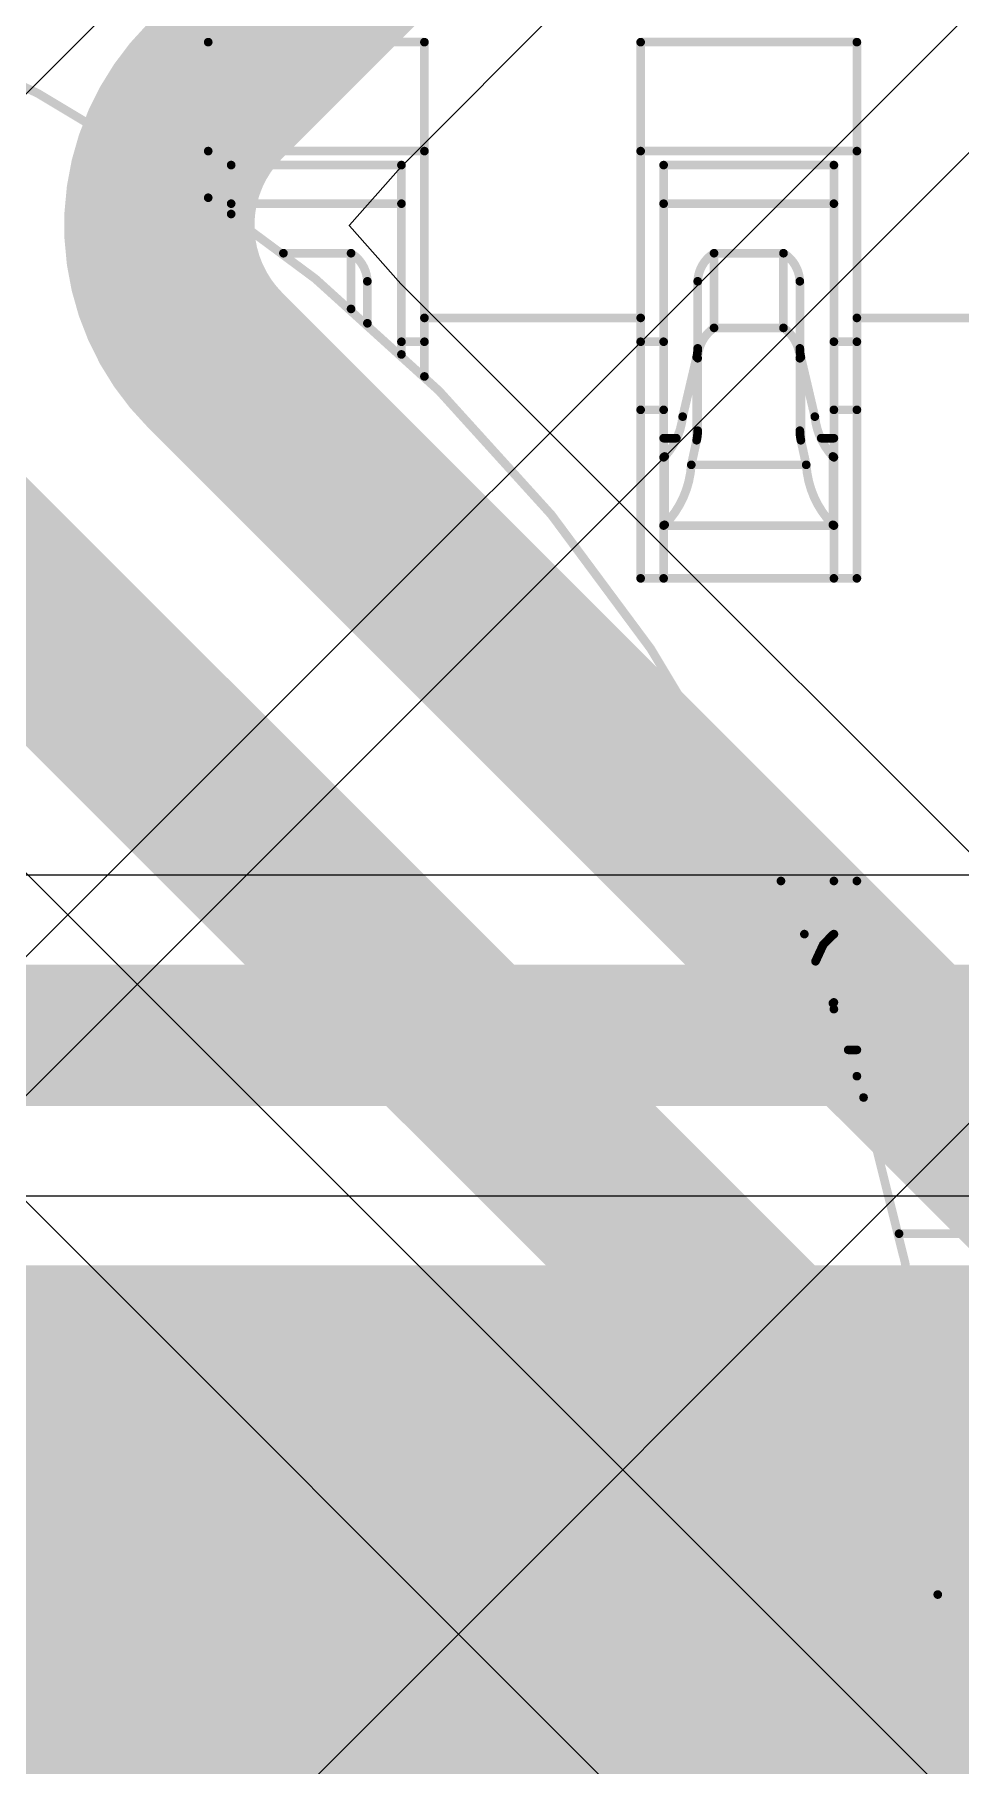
# Model space of a CAD drawing. Header units: inches. Extents: x -11 to 5433, y -4 to 5447.
# Drawn here: x 16.421 to 17.781, y 28.544 to 31.086 of the extents above; entities that cross this region are included whole.
import ezdxf

# ---------------------------------------------------------------- set-up
doc = ezdxf.new("R2010")
doc.units = ezdxf.units.IN
for name, color, linetype in [('Bottom Layer', 5, 'Continuous'), ('Bottom Solder', 6, 'Continuous'), ('Ground', 16, 'Continuous'), ('Mechanical 4', 56, 'Continuous'), ('Top Layer', 1, 'Continuous'), ('Top Paste', 8, 'Continuous'), ('Top Solder', 216, 'Continuous')]:
    doc.layers.add(name, color=color, linetype=linetype)

# ---------------------------------------------------------------- blocks, each defined once
blk = doc.blocks.new('WQFN_30_EP_2_5_4_5__B_27')
at = {"layer": 'Bottom Solder'}
for p in [(1.03073454, -1.94628008), (-0.9382505999999999, -2.488311), (0.68403724, -2.49749564)]:
    blk.add_line(p, (-5421.1859699, -5425.6862022), dxfattribs=at)
blk = doc.blocks.new('TL3340AF160QG_48')
at = {"layer": 'Top Solder'}
blk.add_line((-1.70997118, 0.37511736), (-5443.02270804, 5441.637178679999), dxfattribs=at)
blk = doc.blocks.new('QTH_030_01_L_D_A_K_TR_157')
at = {"layer": 'Top Layer'}
blk.add_hatch(color=1, dxfattribs=at).paths.add_polyline_path([(-5.52500038, 0.32000063), (-0.8249996199999998, 0.32000063), (-0.8249996199999998, -0.32000063), (-5.52500038, -0.32000063)])
at = {"layer": 'Top Paste'}
blk.add_hatch(color=8, dxfattribs=at).paths.add_polyline_path([(-5.52500038, 0.32000063), (-0.8249996199999998, 0.32000063), (-0.8249996199999998, -0.32000063), (-5.52500038, -0.32000063)])
at = {"layer": 'Top Solder'}
blk.add_hatch(color=216, dxfattribs=at).paths.add_polyline_path([(-5.62660038, 0.42160063), (-0.7233996199999999, 0.42160063), (-0.7233996199999999, -0.42160063), (-5.62660038, -0.42160063)])

msp = doc.modelspace()

# ---------------------------------------------------------------- linework, layer by layer
at = {"layer": 'Bottom Layer'}
for p, q in [((18.23921422, 27.5416264), (13.33575438, 32.44508623999999)), ((14.90153484, 31.36167718), (18.15554662, 28.1076654)), ((16.95882562, 30.89137078), (17.20190616, 31.13445132)), ((16.88342826, 30.80604964), (16.95882562, 30.89137078)), ((16.88375084, 30.80572706), (16.88342826, 30.80604964)), ((16.88342826, 30.80540448), (16.88375084, 30.80572706)), ((16.95882562, 30.72008334), (16.88342826, 30.80540448)), ((17.2556297, 30.42327672), (16.95882562, 30.72008334)), ((17.25564494, 30.42326655999999), (17.2556297, 30.42327672)), ((18.23921422, 29.43969728), (17.25564494, 30.42326655999999))]:
    msp.add_line(p, q, dxfattribs=at)
for points in [[(13.17094394, 32.2802758, 0.2032, 0.2032, 0), (18.6244738, 26.82674594, 0.2032, 0.2032, 0)], [(15.09381538, 31.55395772, 0.2794, 0.2794, 0), (18.34782716, 28.29994594, 0.2794, 0.2794, 0)], [(16.6861871, 31.00329334, 0.2794, 0.2794, 0), (17.00962562, 31.32673186, 0.2794, 0.2794, 0)], [(16.6861871, 30.60816078, 0.2794, 0.2794, -0.4142173279436481), (16.6861871, 31.00329334, 0.2794, 0.2794, 0)], [(16.68618456, 30.60815824, 0.2794, 0.2794, 0), (16.6861871, 30.60816078, 0.2794, 0.2794, 0)], [(16.6861871, 30.60816078, 0.2794, 0.2794, 0), (17.0633644, 30.23098348, 0.2794, 0.2794, 0)], [(14.47733452, 30.2128428, 0.2794, 0.2794, 0), (25.90823368, 18.78194364, 0.2794, 0.2794, 0)], [(17.0633644, 30.23098602, 0.2794, 0.2794, 0), (17.16214754, 30.13220287999999, 0.2794, 0.2794, 0)], [(17.16214754, 30.13220287999999, 0.2794, 0.2794, 0), (18.53720448, 28.75714594, 0.2794, 0.2794, 0)]]:
    msp.add_lwpolyline(points, format="xyseb", dxfattribs=at)
for points in [[(16.6163371, 31.00329334, 0.1397, 0.1397, 1), (16.7560371, 31.00329334, 0.1397, 0.1397, 1)], [(16.6163371, 31.00329334, 0.1397, 0.1397, 1), (16.7560371, 31.00329334, 0.1397, 0.1397, 1)], [(16.61633456, 30.60815824, 0.1397, 0.1397, 1), (16.75603456, 30.60815824, 0.1397, 0.1397, 1)], [(16.6163371, 30.60816078, 0.1397, 0.1397, 1), (16.7560371, 30.60816078, 0.1397, 0.1397, 1)], [(16.6163371, 30.60816078, 0.1397, 0.1397, 1), (16.7560371, 30.60816078, 0.1397, 0.1397, 1)], [(16.6163371, 30.60816078, 0.1397, 0.1397, 1), (16.7560371, 30.60816078, 0.1397, 0.1397, 1)], [(16.9935144, 30.23098602, 0.1397, 0.1397, 1), (17.1332144, 30.23098602, 0.1397, 0.1397, 1)], [(16.9935144, 30.23098348, 0.1397, 0.1397, 1), (17.1332144, 30.23098348, 0.1397, 0.1397, 1)], [(17.09229754, 30.13220287999999, 0.1397, 0.1397, 1), (17.23199754, 30.13220287999999, 0.1397, 0.1397, 1)], [(17.09229754, 30.13220287999999, 0.1397, 0.1397, 1), (17.23199754, 30.13220287999999, 0.1397, 0.1397, 1)]]:
    msp.add_lwpolyline(points, format="xyseb", close=True, dxfattribs=at)
at = {"layer": 'Ground'}
for p, q in [((21.26014544, 29.85137794), (8.86425456, 29.85137794)), ((8.9617296, 29.38073118), (21.16267294, 29.38073118))]:
    msp.add_line(p, q, dxfattribs=at)
msp.add_lwpolyline([(8.86425456, 29.61605456, 0.2076069, 0.2076069, 0), (21.26014544, 29.61605456, 0.2076069, 0.2076069, 0)], format="xyseb", dxfattribs=at)
at = {"layer": 'Mechanical 4'}
for points in [[(17.74740418, 28.79494622, 0.0127, 0.0127, 1), (12.74740402, 28.79494622, 0.0127, 0.0127, 1)], [(16.6729791, 31.07494674, 0.00635, 0.00635, 1), (16.6793291, 31.07494674, 0.00635, 0.00635, 1)], [(16.6729791, 31.07494674, 0.00635, 0.00635, 1), (16.6793291, 31.07494674, 0.00635, 0.00635, 1)], [(16.9904791, 31.07494674, 0.00635, 0.00635, 1), (16.9968291, 31.07494674, 0.00635, 0.00635, 1)], [(16.9904791, 31.07494674, 0.00635, 0.00635, 1), (16.9968291, 31.07494674, 0.00635, 0.00635, 1)], [(17.3079791, 31.07494674, 0.00635, 0.00635, 1), (17.3143291, 31.07494674, 0.00635, 0.00635, 1)], [(17.3079791, 31.07494674, 0.00635, 0.00635, 1), (17.3143291, 31.07494674, 0.00635, 0.00635, 1)], [(17.6254791, 31.07494674, 0.00635, 0.00635, 1), (17.6318291, 31.07494674, 0.00635, 0.00635, 1)], [(17.6254791, 31.07494674, 0.00635, 0.00635, 1), (17.6318291, 31.07494674, 0.00635, 0.00635, 1)], [(16.6729791, 30.91494452, 0.00635, 0.00635, 1), (16.6793291, 30.91494452, 0.00635, 0.00635, 1)], [(16.9904791, 30.91494452, 0.00635, 0.00635, 1), (16.9968291, 30.91494452, 0.00635, 0.00635, 1)], [(17.3079791, 30.91494452, 0.00635, 0.00635, 1), (17.3143291, 30.91494452, 0.00635, 0.00635, 1)], [(17.6254791, 30.91494452, 0.00635, 0.00635, 1), (17.6318291, 30.91494452, 0.00635, 0.00635, 1)], [(16.70673062, 30.89440862, 0.00635, 0.00635, 1), (16.71308062, 30.89440862, 0.00635, 0.00635, 1)], [(16.70673062, 30.89440862, 0.00635, 0.00635, 1), (16.71308062, 30.89440862, 0.00635, 0.00635, 1)], [(16.95673012, 30.89440862, 0.00635, 0.00635, 1), (16.96308012, 30.89440862, 0.00635, 0.00635, 1)], [(16.95673012, 30.89440862, 0.00635, 0.00635, 1), (16.96308012, 30.89440862, 0.00635, 0.00635, 1)], [(17.34173062, 30.89440862, 0.00635, 0.00635, 1), (17.34808062, 30.89440862, 0.00635, 0.00635, 1)], [(17.34173062, 30.89440862, 0.00635, 0.00635, 1), (17.34808062, 30.89440862, 0.00635, 0.00635, 1)], [(17.59173012, 30.89440862, 0.00635, 0.00635, 1), (17.59808012, 30.89440862, 0.00635, 0.00635, 1)], [(17.59173012, 30.89440862, 0.00635, 0.00635, 1), (17.59808012, 30.89440862, 0.00635, 0.00635, 1)], [(16.6729791, 30.84645088, 0.00635, 0.00635, 1), (16.6793291, 30.84645088, 0.00635, 0.00635, 1)], [(16.70673062, 30.83773868, 0.00635, 0.00635, 1), (16.71308062, 30.83773868, 0.00635, 0.00635, 1)], [(16.95673012, 30.83773868, 0.00635, 0.00635, 1), (16.96308012, 30.83773868, 0.00635, 0.00635, 1)], [(17.34173062, 30.83773868, 0.00635, 0.00635, 1), (17.34808062, 30.83773868, 0.00635, 0.00635, 1)], [(17.59173012, 30.83773868, 0.00635, 0.00635, 1), (17.59808012, 30.83773868, 0.00635, 0.00635, 1)], [(16.70673062, 30.82252916, 0.00635, 0.00635, 1), (16.71308062, 30.82252916, 0.00635, 0.00635, 1)], [(16.7834183, 30.76494482, 0.00635, 0.00635, 1), (16.7897683, 30.76494482, 0.00635, 0.00635, 1)], [(16.8827196, 30.76494482, 0.00635, 0.00635, 1), (16.8890696, 30.76494482, 0.00635, 0.00635, 1)], [(16.8827196, 30.76494482, 0.00635, 0.00635, 1), (16.8890696, 30.76494482, 0.00635, 0.00635, 1)], [(16.88272214, 30.76494482, 0.00635, 0.00635, 1), (16.88907214, 30.76494482, 0.00635, 0.00635, 1)], [(17.4157386, 30.76494482, 0.00635, 0.00635, 1), (17.4220886, 30.76494482, 0.00635, 0.00635, 1)], [(17.41574114, 30.76494482, 0.00635, 0.00635, 1), (17.42209114, 30.76494482, 0.00635, 0.00635, 1)], [(17.41574114, 30.76494482, 0.00635, 0.00635, 1), (17.42209114, 30.76494482, 0.00635, 0.00635, 1)], [(17.5177196, 30.76494482, 0.00635, 0.00635, 1), (17.5240696, 30.76494482, 0.00635, 0.00635, 1)], [(17.5177196, 30.76494482, 0.00635, 0.00635, 1), (17.5240696, 30.76494482, 0.00635, 0.00635, 1)], [(17.51772214, 30.76494482, 0.00635, 0.00635, 1), (17.52407214, 30.76494482, 0.00635, 0.00635, 1)], [(16.90673022, 30.72369522, 0.00635, 0.00635, 1), (16.91308022, 30.72369522, 0.00635, 0.00635, 1)], [(16.90673022, 30.72369522, 0.00635, 0.00635, 1), (16.91308022, 30.72369522, 0.00635, 0.00635, 1)], [(17.39173052, 30.72369522, 0.00635, 0.00635, 1), (17.39808052, 30.72369522, 0.00635, 0.00635, 1)], [(17.39173052, 30.72369522, 0.00635, 0.00635, 1), (17.39808052, 30.72369522, 0.00635, 0.00635, 1)], [(17.54173022, 30.72369522, 0.00635, 0.00635, 1), (17.54808022, 30.72369522, 0.00635, 0.00635, 1)], [(17.54173022, 30.72369522, 0.00635, 0.00635, 1), (17.54808022, 30.72369522, 0.00635, 0.00635, 1)], [(16.8827196, 30.68315936, 0.00635, 0.00635, 1), (16.8890696, 30.68315936, 0.00635, 0.00635, 1)], [(16.90673022, 30.6620545, 0.00635, 0.00635, 1), (16.91308022, 30.6620545, 0.00635, 0.00635, 1)], [(16.9904791, 30.66994628, 0.00635, 0.00635, 1), (16.9968291, 30.66994628, 0.00635, 0.00635, 1)], [(16.9904791, 30.66994628, 0.00635, 0.00635, 1), (16.9968291, 30.66994628, 0.00635, 0.00635, 1)], [(16.9904791, 30.66994628, 0.00635, 0.00635, 1), (16.9968291, 30.66994628, 0.00635, 0.00635, 1)], [(17.3079791, 30.66994628, 0.00635, 0.00635, 1), (17.3143291, 30.66994628, 0.00635, 0.00635, 1)], [(17.4157386, 30.6552854, 0.00635, 0.00635, 1), (17.4220886, 30.6552854, 0.00635, 0.00635, 1)], [(17.41574114, 30.65528286, 0.00635, 0.00635, 1), (17.42209114, 30.65528286, 0.00635, 0.00635, 1)], [(17.41574114, 30.65528286, 0.00635, 0.00635, 1), (17.42209114, 30.65528286, 0.00635, 0.00635, 1)], [(17.5177196, 30.65528286, 0.00635, 0.00635, 1), (17.5240696, 30.65528286, 0.00635, 0.00635, 1)], [(17.5177196, 30.65528286, 0.00635, 0.00635, 1), (17.5240696, 30.65528286, 0.00635, 0.00635, 1)], [(17.51772214, 30.6552854, 0.00635, 0.00635, 1), (17.52407214, 30.6552854, 0.00635, 0.00635, 1)], [(17.6254791, 30.66994628, 0.00635, 0.00635, 1), (17.6318291, 30.66994628, 0.00635, 0.00635, 1)], [(17.6254791, 30.66994628, 0.00635, 0.00635, 1), (17.6318291, 30.66994628, 0.00635, 0.00635, 1)], [(17.6254791, 30.66994628, 0.00635, 0.00635, 1), (17.6318291, 30.66994628, 0.00635, 0.00635, 1)], [(16.95673012, 30.63494508, 0.00635, 0.00635, 1), (16.96308012, 30.63494508, 0.00635, 0.00635, 1)], [(16.9904791, 30.63494508, 0.00635, 0.00635, 1), (16.9968291, 30.63494508, 0.00635, 0.00635, 1)], [(17.3079791, 30.63494508, 0.00635, 0.00635, 1), (17.3143291, 30.63494508, 0.00635, 0.00635, 1)], [(17.34173062, 30.63494508, 0.00635, 0.00635, 1), (17.34808062, 30.63494508, 0.00635, 0.00635, 1)], [(17.39173052, 30.62525752, 0.00635, 0.00635, 1), (17.39808052, 30.62525752, 0.00635, 0.00635, 1)], [(17.54173022, 30.62525752, 0.00635, 0.00635, 1), (17.54808022, 30.62525752, 0.00635, 0.00635, 1)], [(17.59173012, 30.63494508, 0.00635, 0.00635, 1), (17.59808012, 30.63494508, 0.00635, 0.00635, 1)], [(17.6254791, 30.63494508, 0.00635, 0.00635, 1), (17.6318291, 30.63494508, 0.00635, 0.00635, 1)], [(16.95673012, 30.61630401999999, 0.00635, 0.00635, 1), (16.96308012, 30.61630401999999, 0.00635, 0.00635, 1)], [(17.3902116, 30.61223494, 0.00635, 0.00635, 1), (17.3965616, 30.61223494, 0.00635, 0.00635, 1)], [(17.3902116, 30.61223494, 0.00635, 0.00635, 1), (17.3965616, 30.61223494, 0.00635, 0.00635, 1)], [(17.3902116, 30.61223494, 0.00635, 0.00635, 1), (17.3965616, 30.61223494, 0.00635, 0.00635, 1)], [(17.39173052, 30.61071348, 0.00635, 0.00635, 1), (17.39808052, 30.61071348, 0.00635, 0.00635, 1)], [(17.54173022, 30.61071348, 0.00635, 0.00635, 1), (17.54808022, 30.61071348, 0.00635, 0.00635, 1)], [(17.54324914, 30.61223494, 0.00635, 0.00635, 1), (17.54959914, 30.61223494, 0.00635, 0.00635, 1)], [(17.54324914, 30.61223494, 0.00635, 0.00635, 1), (17.54959914, 30.61223494, 0.00635, 0.00635, 1)], [(17.54324914, 30.61223494, 0.00635, 0.00635, 1), (17.54959914, 30.61223494, 0.00635, 0.00635, 1)], [(16.9904791, 30.58397236, 0.00635, 0.00635, 1), (16.9968291, 30.58397236, 0.00635, 0.00635, 1)], [(17.3079791, 30.53494528, 0.00635, 0.00635, 1), (17.3143291, 30.53494528, 0.00635, 0.00635, 1)], [(17.34173062, 30.53494528, 0.00635, 0.00635, 1), (17.34808062, 30.53494528, 0.00635, 0.00635, 1)], [(17.3696884, 30.5249453, 0.00635, 0.00635, 1), (17.3760384, 30.5249453, 0.00635, 0.00635, 1)], [(17.36969094, 30.52494784, 0.00635, 0.00635, 1), (17.37604094, 30.52494784, 0.00635, 0.00635, 1)], [(17.5637698, 30.52494784, 0.00635, 0.00635, 1), (17.5701198, 30.52494784, 0.00635, 0.00635, 1)], [(17.5637698, 30.5249453, 0.00635, 0.00635, 1), (17.5701198, 30.5249453, 0.00635, 0.00635, 1)], [(17.59173012, 30.53494528, 0.00635, 0.00635, 1), (17.59808012, 30.53494528, 0.00635, 0.00635, 1)], [(17.6254791, 30.53494528, 0.00635, 0.00635, 1), (17.6318291, 30.53494528, 0.00635, 0.00635, 1)], [(17.39173052, 30.50434844, 0.00635, 0.00635, 1), (17.39808052, 30.50434844, 0.00635, 0.00635, 1)], [(17.39173052, 30.50434844, 0.00635, 0.00635, 1), (17.39808052, 30.50434844, 0.00635, 0.00635, 1)], [(17.54173022, 30.50434844, 0.00635, 0.00635, 1), (17.54808022, 30.50434844, 0.00635, 0.00635, 1)], [(17.54173022, 30.50434844, 0.00635, 0.00635, 1), (17.54808022, 30.50434844, 0.00635, 0.00635, 1)], [(17.34173062, 30.49328166, 0.00635, 0.00635, 1), (17.34808062, 30.49328166, 0.00635, 0.00635, 1)], [(17.360392, 30.49328166, 0.00635, 0.00635, 1), (17.366742, 30.49328166, 0.00635, 0.00635, 1)], [(17.3902116, 30.49027684, 0.00635, 0.00635, 1), (17.3965616, 30.49027684, 0.00635, 0.00635, 1)], [(17.3902116, 30.49027684, 0.00635, 0.00635, 1), (17.3965616, 30.49027684, 0.00635, 0.00635, 1)], [(17.3902116, 30.49027684, 0.00635, 0.00635, 1), (17.3965616, 30.49027684, 0.00635, 0.00635, 1)], [(17.54324914, 30.49027684, 0.00635, 0.00635, 1), (17.54959914, 30.49027684, 0.00635, 0.00635, 1)], [(17.54324914, 30.49027684, 0.00635, 0.00635, 1), (17.54959914, 30.49027684, 0.00635, 0.00635, 1)], [(17.54324914, 30.49027684, 0.00635, 0.00635, 1), (17.54959914, 30.49027684, 0.00635, 0.00635, 1)], [(17.57306874, 30.49328166, 0.00635, 0.00635, 1), (17.57941874, 30.49328166, 0.00635, 0.00635, 1)], [(17.59173012, 30.49328166, 0.00635, 0.00635, 1), (17.59808012, 30.49328166, 0.00635, 0.00635, 1)], [(17.34173062, 30.46521466, 0.00635, 0.00635, 1), (17.34808062, 30.46521466, 0.00635, 0.00635, 1)], [(17.34176618, 30.46530102, 0.00635, 0.00635, 1), (17.34811618, 30.46530102, 0.00635, 0.00635, 1)], [(17.34176618, 30.46530102, 0.00635, 0.00635, 1), (17.34811618, 30.46530102, 0.00635, 0.00635, 1)], [(17.3418119, 30.46538992, 0.00635, 0.00635, 1), (17.3481619, 30.46538992, 0.00635, 0.00635, 1)], [(17.3418119, 30.46538992, 0.00635, 0.00635, 1), (17.3481619, 30.46538992, 0.00635, 0.00635, 1)], [(17.34187794, 30.46548644, 0.00635, 0.00635, 1), (17.34822794, 30.46548644, 0.00635, 0.00635, 1)], [(17.34187794, 30.46548644, 0.00635, 0.00635, 1), (17.34822794, 30.46548644, 0.00635, 0.00635, 1)], [(17.341977, 30.46559312, 0.00635, 0.00635, 1), (17.348327, 30.46559312, 0.00635, 0.00635, 1)], [(17.341977, 30.46559312, 0.00635, 0.00635, 1), (17.348327, 30.46559312, 0.00635, 0.00635, 1)], [(17.34211416, 30.4657125, 0.00635, 0.00635, 1), (17.34846416, 30.4657125, 0.00635, 0.00635, 1)], [(17.3421167, 30.46570996, 0.00635, 0.00635, 1), (17.3484667, 30.46570996, 0.00635, 0.00635, 1)], [(17.3422945, 30.46584458, 0.00635, 0.00635, 1), (17.3486445, 30.46584458, 0.00635, 0.00635, 1)], [(17.3422945, 30.46584458, 0.00635, 0.00635, 1), (17.3486445, 30.46584458, 0.00635, 0.00635, 1)], [(17.34250278, 30.46598936, 0.00635, 0.00635, 1), (17.34885278, 30.46598936, 0.00635, 0.00635, 1)], [(17.34250532, 30.46598682, 0.00635, 0.00635, 1), (17.34885532, 30.46598682, 0.00635, 0.00635, 1)], [(17.342739, 30.46613922, 0.00635, 0.00635, 1), (17.349089, 30.46613922, 0.00635, 0.00635, 1)], [(17.342739, 30.46613922, 0.00635, 0.00635, 1), (17.349089, 30.46613922, 0.00635, 0.00635, 1)], [(17.34324954, 30.46645418, 0.00635, 0.00635, 1), (17.34959954, 30.46645418, 0.00635, 0.00635, 1)], [(17.34324954, 30.46645418, 0.00635, 0.00635, 1), (17.34959954, 30.46645418, 0.00635, 0.00635, 1)], [(17.34324954, 30.46645418, 0.00635, 0.00635, 1), (17.34959954, 30.46645418, 0.00635, 0.00635, 1)], [(17.38235792, 30.4541809, 0.00635, 0.00635, 1), (17.38870792, 30.4541809, 0.00635, 0.00635, 1)], [(17.38235792, 30.45417836, 0.00635, 0.00635, 1), (17.38870792, 30.45417836, 0.00635, 0.00635, 1)], [(17.38235792, 30.45417836, 0.00635, 0.00635, 1), (17.38870792, 30.45417836, 0.00635, 0.00635, 1)], [(17.55110282, 30.4541809, 0.00635, 0.00635, 1), (17.55745282, 30.4541809, 0.00635, 0.00635, 1)], [(17.55110282, 30.45417836, 0.00635, 0.00635, 1), (17.55745282, 30.45417836, 0.00635, 0.00635, 1)], [(17.55110282, 30.45417836, 0.00635, 0.00635, 1), (17.55745282, 30.45417836, 0.00635, 0.00635, 1)], [(17.5902112, 30.46645418, 0.00635, 0.00635, 1), (17.5965612, 30.46645418, 0.00635, 0.00635, 1)], [(17.5902112, 30.46645418, 0.00635, 0.00635, 1), (17.5965612, 30.46645418, 0.00635, 0.00635, 1)], [(17.5902112, 30.46645418, 0.00635, 0.00635, 1), (17.5965612, 30.46645418, 0.00635, 0.00635, 1)], [(17.5904779, 30.46629416, 0.00635, 0.00635, 1), (17.5968279, 30.46629416, 0.00635, 0.00635, 1)], [(17.5904779, 30.46629416, 0.00635, 0.00635, 1), (17.5968279, 30.46629416, 0.00635, 0.00635, 1)], [(17.59073444, 30.4661316, 0.00635, 0.00635, 1), (17.59708444, 30.4661316, 0.00635, 0.00635, 1)], [(17.59073698, 30.46613414, 0.00635, 0.00635, 1), (17.59708698, 30.46613414, 0.00635, 0.00635, 1)], [(17.5909732, 30.46598174, 0.00635, 0.00635, 1), (17.5973232, 30.46598174, 0.00635, 0.00635, 1)], [(17.59097574, 30.46598428, 0.00635, 0.00635, 1), (17.59732574, 30.46598428, 0.00635, 0.00635, 1)], [(17.59118148, 30.46584204, 0.00635, 0.00635, 1), (17.59753148, 30.46584204, 0.00635, 0.00635, 1)], [(17.59118148, 30.4658395, 0.00635, 0.00635, 1), (17.59753148, 30.4658395, 0.00635, 0.00635, 1)], [(17.59134658, 30.46571504, 0.00635, 0.00635, 1), (17.59769658, 30.46571504, 0.00635, 0.00635, 1)], [(17.59134658, 30.4657125, 0.00635, 0.00635, 1), (17.59769658, 30.4657125, 0.00635, 0.00635, 1)], [(17.59147104, 30.4655982, 0.00635, 0.00635, 1), (17.59782104, 30.4655982, 0.00635, 0.00635, 1)], [(17.59147104, 30.46559565999999, 0.00635, 0.00635, 1), (17.59782104, 30.46559565999999, 0.00635, 0.00635, 1)], [(17.59163106, 30.465395, 0.00635, 0.00635, 1), (17.59798106, 30.465395, 0.00635, 0.00635, 1)], [(17.5916336, 30.46539754, 0.00635, 0.00635, 1), (17.5979836, 30.46539754, 0.00635, 0.00635, 1)], [(17.59173266, 30.46521466, 0.00635, 0.00635, 1), (17.59808266, 30.46521466, 0.00635, 0.00635, 1)], [(17.34173062, 30.36514628, 0.00635, 0.00635, 1), (17.34808062, 30.36514628, 0.00635, 0.00635, 1)], [(17.34173062, 30.36494562, 0.00635, 0.00635, 1), (17.34808062, 30.36494562, 0.00635, 0.00635, 1)], [(17.34176618, 30.36521231999999, 0.00635, 0.00635, 1), (17.34811618, 30.36521231999999, 0.00635, 0.00635, 1)], [(17.34176618, 30.36521231999999, 0.00635, 0.00635, 1), (17.34811618, 30.36521231999999, 0.00635, 0.00635, 1)], [(17.3418119, 30.36528089999999, 0.00635, 0.00635, 1), (17.3481619, 30.36528089999999, 0.00635, 0.00635, 1)], [(17.3418119, 30.36527582, 0.00635, 0.00635, 1), (17.3481619, 30.36527582, 0.00635, 0.00635, 1)], [(17.34187794, 30.36534948, 0.00635, 0.00635, 1), (17.34822794, 30.36534948, 0.00635, 0.00635, 1)], [(17.34187794, 30.36534948, 0.00635, 0.00635, 1), (17.34822794, 30.36534948, 0.00635, 0.00635, 1)], [(17.34197446, 30.36543076, 0.00635, 0.00635, 1), (17.34832446, 30.36543076, 0.00635, 0.00635, 1)], [(17.341977, 30.36542822, 0.00635, 0.00635, 1), (17.348327, 30.36542822, 0.00635, 0.00635, 1)], [(17.34211416, 30.3655222, 0.00635, 0.00635, 1), (17.34846416, 30.3655222, 0.00635, 0.00635, 1)], [(17.34211416, 30.36551966, 0.00635, 0.00635, 1), (17.34846416, 30.36551966, 0.00635, 0.00635, 1)], [(17.34229196, 30.36561872, 0.00635, 0.00635, 1), (17.34864196, 30.36561872, 0.00635, 0.00635, 1)], [(17.34229196, 30.36561872, 0.00635, 0.00635, 1), (17.34864196, 30.36561872, 0.00635, 0.00635, 1)], [(17.34250278, 30.3657254, 0.00635, 0.00635, 1), (17.34885278, 30.3657254, 0.00635, 0.00635, 1)], [(17.34250278, 30.3657254, 0.00635, 0.00635, 1), (17.34885278, 30.3657254, 0.00635, 0.00635, 1)], [(17.342739, 30.3658397, 0.00635, 0.00635, 1), (17.349089, 30.3658397, 0.00635, 0.00635, 1)], [(17.342739, 30.3658397, 0.00635, 0.00635, 1), (17.349089, 30.3658397, 0.00635, 0.00635, 1)], [(17.34324954, 30.36607592, 0.00635, 0.00635, 1), (17.34959954, 30.36607592, 0.00635, 0.00635, 1)], [(17.34324954, 30.36607592, 0.00635, 0.00635, 1), (17.34959954, 30.36607592, 0.00635, 0.00635, 1)], [(17.34324954, 30.36607592, 0.00635, 0.00635, 1), (17.34959954, 30.36607592, 0.00635, 0.00635, 1)], [(17.5902112, 30.36607592, 0.00635, 0.00635, 1), (17.5965612, 30.36607592, 0.00635, 0.00635, 1)], [(17.5902112, 30.36607592, 0.00635, 0.00635, 1), (17.5965612, 30.36607592, 0.00635, 0.00635, 1)], [(17.5902112, 30.36607592, 0.00635, 0.00635, 1), (17.5965612, 30.36607592, 0.00635, 0.00635, 1)], [(17.5904779, 30.365954, 0.00635, 0.00635, 1), (17.5968279, 30.365954, 0.00635, 0.00635, 1)], [(17.5904779, 30.365954, 0.00635, 0.00635, 1), (17.5968279, 30.365954, 0.00635, 0.00635, 1)], [(17.59073698, 30.36583716, 0.00635, 0.00635, 1), (17.59708698, 30.36583716, 0.00635, 0.00635, 1)], [(17.59073698, 30.36583716, 0.00635, 0.00635, 1), (17.59708698, 30.36583716, 0.00635, 0.00635, 1)], [(17.5909732, 30.36572286, 0.00635, 0.00635, 1), (17.5973232, 30.36572286, 0.00635, 0.00635, 1)], [(17.59097574, 30.3657254, 0.00635, 0.00635, 1), (17.59732574, 30.3657254, 0.00635, 0.00635, 1)], [(17.59117894, 30.36561618, 0.00635, 0.00635, 1), (17.59752894, 30.36561618, 0.00635, 0.00635, 1)], [(17.59117894, 30.36561618, 0.00635, 0.00635, 1), (17.59752894, 30.36561618, 0.00635, 0.00635, 1)], [(17.59134658, 30.36551966, 0.00635, 0.00635, 1), (17.59769658, 30.36551966, 0.00635, 0.00635, 1)], [(17.59134658, 30.36551966, 0.00635, 0.00635, 1), (17.59769658, 30.36551966, 0.00635, 0.00635, 1)], [(17.5914685, 30.3654333, 0.00635, 0.00635, 1), (17.5978185, 30.3654333, 0.00635, 0.00635, 1)], [(17.59147104, 30.3654333, 0.00635, 0.00635, 1), (17.59782104, 30.3654333, 0.00635, 0.00635, 1)], [(17.59156248, 30.36535456, 0.00635, 0.00635, 1), (17.59791248, 30.36535456, 0.00635, 0.00635, 1)], [(17.59156502, 30.36535456, 0.00635, 0.00635, 1), (17.59791502, 30.36535456, 0.00635, 0.00635, 1)], [(17.5916336, 30.36528344, 0.00635, 0.00635, 1), (17.5979836, 30.36528344, 0.00635, 0.00635, 1)], [(17.5916336, 30.36528344, 0.00635, 0.00635, 1), (17.5979836, 30.36528344, 0.00635, 0.00635, 1)], [(17.59173012, 30.36514628, 0.00635, 0.00635, 1), (17.59808012, 30.36514628, 0.00635, 0.00635, 1)], [(17.59173012, 30.36494562, 0.00635, 0.00635, 1), (17.59808012, 30.36494562, 0.00635, 0.00635, 1)], [(17.3079791, 30.28744514, 0.00635, 0.00635, 1), (17.3143291, 30.28744514, 0.00635, 0.00635, 1)], [(17.3079791, 30.28744514, 0.00635, 0.00635, 1), (17.3143291, 30.28744514, 0.00635, 0.00635, 1)], [(17.34173062, 30.28744514, 0.00635, 0.00635, 1), (17.34808062, 30.28744514, 0.00635, 0.00635, 1)], [(17.59173012, 30.28744514, 0.00635, 0.00635, 1), (17.59808012, 30.28744514, 0.00635, 0.00635, 1)], [(17.6254791, 30.28744514, 0.00635, 0.00635, 1), (17.6318291, 30.28744514, 0.00635, 0.00635, 1)], [(17.6254791, 30.28744514, 0.00635, 0.00635, 1), (17.6318291, 30.28744514, 0.00635, 0.00635, 1)], [(17.51396548, 29.84294514, 0.00635, 0.00635, 1), (17.52031548, 29.84294514, 0.00635, 0.00635, 1)], [(17.59173012, 29.84294514, 0.00635, 0.00635, 1), (17.59808012, 29.84294514, 0.00635, 0.00635, 1)], [(17.6254791, 29.84294514, 0.00635, 0.00635, 1), (17.6318291, 29.84294514, 0.00635, 0.00635, 1)], [(17.6254791, 29.84294514, 0.00635, 0.00635, 1), (17.6318291, 29.84294514, 0.00635, 0.00635, 1)], [(17.5483774, 29.76494682, 0.00635, 0.00635, 1), (17.5547274, 29.76494682, 0.00635, 0.00635, 1)], [(17.5902112, 29.76381652, 0.00635, 0.00635, 1), (17.5965612, 29.76381652, 0.00635, 0.00635, 1)], [(17.5902112, 29.76381652, 0.00635, 0.00635, 1), (17.5965612, 29.76381652, 0.00635, 0.00635, 1)], [(17.5902112, 29.76381652, 0.00635, 0.00635, 1), (17.5965612, 29.76381652, 0.00635, 0.00635, 1)], [(17.59072174, 29.76405274, 0.00635, 0.00635, 1), (17.59707174, 29.76405274, 0.00635, 0.00635, 1)], [(17.59072174, 29.76405274, 0.00635, 0.00635, 1), (17.59707174, 29.76405274, 0.00635, 0.00635, 1)], [(17.59095796, 29.7641645, 0.00635, 0.00635, 1), (17.59730796, 29.7641645, 0.00635, 0.00635, 1)], [(17.59095796, 29.7641645, 0.00635, 0.00635, 1), (17.59730796, 29.7641645, 0.00635, 0.00635, 1)], [(17.59116624, 29.76427118, 0.00635, 0.00635, 1), (17.59751624, 29.76427118, 0.00635, 0.00635, 1)], [(17.59116878, 29.76427118, 0.00635, 0.00635, 1), (17.59751878, 29.76427118, 0.00635, 0.00635, 1)], [(17.59134404, 29.76437024, 0.00635, 0.00635, 1), (17.59769404, 29.76437024, 0.00635, 0.00635, 1)], [(17.59134658, 29.76437024, 0.00635, 0.00635, 1), (17.59769658, 29.76437024, 0.00635, 0.00635, 1)], [(17.59148374, 29.76446168, 0.00635, 0.00635, 1), (17.59783374, 29.76446168, 0.00635, 0.00635, 1)], [(17.59148628, 29.76446168, 0.00635, 0.00635, 1), (17.59783628, 29.76446168, 0.00635, 0.00635, 1)], [(17.5915828, 29.76454042, 0.00635, 0.00635, 1), (17.5979328, 29.76454042, 0.00635, 0.00635, 1)], [(17.5915828, 29.76454042, 0.00635, 0.00635, 1), (17.5979328, 29.76454042, 0.00635, 0.00635, 1)], [(17.59164884, 29.76461408, 0.00635, 0.00635, 1), (17.59799884, 29.76461408, 0.00635, 0.00635, 1)], [(17.59164884, 29.76461154, 0.00635, 0.00635, 1), (17.59799884, 29.76461154, 0.00635, 0.00635, 1)], [(17.59169202, 29.76468012, 0.00635, 0.00635, 1), (17.59804202, 29.76468012, 0.00635, 0.00635, 1)], [(17.59169456, 29.76468012, 0.00635, 0.00635, 1), (17.59804456, 29.76468012, 0.00635, 0.00635, 1)], [(17.59172758, 29.76474616, 0.00635, 0.00635, 1), (17.59807758, 29.76474616, 0.00635, 0.00635, 1)], [(17.59173012, 29.76494682, 0.00635, 0.00635, 1), (17.59808012, 29.76494682, 0.00635, 0.00635, 1)], [(17.57621072, 29.74968142, 0.00635, 0.00635, 1), (17.58256072, 29.74968142, 0.00635, 0.00635, 1)], [(17.57621072, 29.74968142, 0.00635, 0.00635, 1), (17.58256072, 29.74968142, 0.00635, 0.00635, 1)], [(17.56478834, 29.72500532, 0.00635, 0.00635, 1), (17.57113834, 29.72500532, 0.00635, 0.00635, 1)], [(17.5902112, 29.66343572, 0.00635, 0.00635, 1), (17.5965612, 29.66343572, 0.00635, 0.00635, 1)], [(17.5902112, 29.66343572, 0.00635, 0.00635, 1), (17.5965612, 29.66343572, 0.00635, 0.00635, 1)], [(17.59072174, 29.66375322, 0.00635, 0.00635, 1), (17.59707174, 29.66375322, 0.00635, 0.00635, 1)], [(17.59072174, 29.66375322, 0.00635, 0.00635, 1), (17.59707174, 29.66375322, 0.00635, 0.00635, 1)], [(17.59095542, 29.66390308, 0.00635, 0.00635, 1), (17.59730542, 29.66390308, 0.00635, 0.00635, 1)], [(17.59095796, 29.66390308, 0.00635, 0.00635, 1), (17.59730796, 29.66390308, 0.00635, 0.00635, 1)], [(17.59116624, 29.66404786, 0.00635, 0.00635, 1), (17.59751624, 29.66404786, 0.00635, 0.00635, 1)], [(17.59116624, 29.66404532, 0.00635, 0.00635, 1), (17.59751624, 29.66404532, 0.00635, 0.00635, 1)], [(17.59134404, 29.66418248, 0.00635, 0.00635, 1), (17.59769404, 29.66418248, 0.00635, 0.00635, 1)], [(17.59134658, 29.66417994, 0.00635, 0.00635, 1), (17.59769658, 29.66417994, 0.00635, 0.00635, 1)], [(17.59148374, 29.66429932, 0.00635, 0.00635, 1), (17.59783374, 29.66429932, 0.00635, 0.00635, 1)], [(17.59148374, 29.66429932, 0.00635, 0.00635, 1), (17.59783374, 29.66429932, 0.00635, 0.00635, 1)], [(17.5915828, 29.664406, 0.00635, 0.00635, 1), (17.5979328, 29.664406, 0.00635, 0.00635, 1)], [(17.5915828, 29.664406, 0.00635, 0.00635, 1), (17.5979328, 29.664406, 0.00635, 0.00635, 1)], [(17.59164884, 29.66450252, 0.00635, 0.00635, 1), (17.59799884, 29.66450252, 0.00635, 0.00635, 1)], [(17.59164884, 29.66450252, 0.00635, 0.00635, 1), (17.59799884, 29.66450252, 0.00635, 0.00635, 1)], [(17.59169456, 29.66459142, 0.00635, 0.00635, 1), (17.59804456, 29.66459142, 0.00635, 0.00635, 1)], [(17.59169456, 29.66458888, 0.00635, 0.00635, 1), (17.59804456, 29.66458888, 0.00635, 0.00635, 1)], [(17.59173012, 29.66467524, 0.00635, 0.00635, 1), (17.59808012, 29.66467524, 0.00635, 0.00635, 1)], [(17.59173012, 29.65473876, 0.00635, 0.00635, 1), (17.59808012, 29.65473876, 0.00635, 0.00635, 1)], [(17.61277402, 29.59494462, 0.00635, 0.00635, 1), (17.61912402, 29.59494462, 0.00635, 0.00635, 1)], [(17.6254791, 29.59494462, 0.00635, 0.00635, 1), (17.6318291, 29.59494462, 0.00635, 0.00635, 1)], [(17.6254791, 29.55629344, 0.00635, 0.00635, 1), (17.6318291, 29.55629344, 0.00635, 0.00635, 1)], [(17.63527588, 29.52494476, 0.00635, 0.00635, 1), (17.64162588, 29.52494476, 0.00635, 0.00635, 1)], [(17.6874043, 29.32494516, 0.00635, 0.00635, 1), (17.6937543, 29.32494516, 0.00635, 0.00635, 1)], [(17.74422918, 28.79494622, 0.00635, 0.00635, 1), (17.75057918, 28.79494622, 0.00635, 0.00635, 1)], [(17.74422918, 28.79494622, 0.00635, 0.00635, 1), (17.75057918, 28.79494622, 0.00635, 0.00635, 1)]]:
    msp.add_lwpolyline(points, format="xyseb", close=True, dxfattribs=at)
for points in [[(16.6761541, 31.07494674, 0.0127, 0.0127, 0), (16.9936541, 31.07494674, 0.0127, 0.0127, 0)], [(16.6761541, 30.84645088, 0.0127, 0.0127, 0), (16.6761541, 31.07494674, 0.0127, 0.0127, 0)], [(16.9936541, 30.66994628, 0.0127, 0.0127, 0), (16.9936541, 31.07494674, 0.0127, 0.0127, 0)], [(17.3111541, 31.07494674, 0.0127, 0.0127, 0), (17.6286541, 31.07494674, 0.0127, 0.0127, 0)], [(17.3111541, 30.28744514, 0.0127, 0.0127, 0), (17.3111541, 31.07494674, 0.0127, 0.0127, 0)], [(17.6286541, 30.66994628, 0.0127, 0.0127, 0), (17.6286541, 31.07494674, 0.0127, 0.0127, 0)], [(16.6761541, 30.91494452, 0.0127, 0.0127, 0), (16.9936541, 30.91494452, 0.0127, 0.0127, 0)], [(17.3111541, 30.91494452, 0.0127, 0.0127, 0), (17.6286541, 30.91494452, 0.0127, 0.0127, 0)], [(16.70990562, 30.89440862, 0.0127, 0.0127, 0), (16.95990512, 30.89440862, 0.0127, 0.0127, 0)], [(16.70990562, 30.82252916, 0.0127, 0.0127, 0), (16.70990562, 30.89440862, 0.0127, 0.0127, 0)], [(16.95990512, 30.61630401999999, 0.0127, 0.0127, 0), (16.95990512, 30.89440862, 0.0127, 0.0127, 0)], [(17.34490562, 30.89440862, 0.0127, 0.0127, 0), (17.59490512, 30.89440862, 0.0127, 0.0127, 0)], [(17.34490562, 30.28744514, 0.0127, 0.0127, 0), (17.34490562, 30.89440862, 0.0127, 0.0127, 0)], [(17.59490512, 30.28744514, 0.0127, 0.0127, 0), (17.59490512, 30.89440862, 0.0127, 0.0127, 0)], [(16.70990562, 30.83773868, 0.0127, 0.0127, 0), (16.95990512, 30.83773868, 0.0127, 0.0127, 0)], [(17.34490562, 30.83773868, 0.0127, 0.0127, 0), (17.59490512, 30.83773868, 0.0127, 0.0127, 0)], [(16.7865933, 30.76494482, 0.0127, 0.0127, 0), (16.8858946, 30.76494482, 0.0127, 0.0127, 0)], [(16.8858946, 30.68315936, 0.0127, 0.0127, 0), (16.8858946, 30.76494482, 0.0127, 0.0127, 0)], [(16.88589714, 30.76494482, 0.0127, 0.0127, -0.2473774344944055), (16.90990522, 30.72369522, 0.0127, 0.0127, 0)], [(17.39490552, 30.72369522, 0.0127, 0.0127, -0.2473774344944057), (17.4189136, 30.76494482, 0.0127, 0.0127, 0)], [(17.41891614, 30.76494482, 0.0127, 0.0127, 0), (17.5208946, 30.76494482, 0.0127, 0.0127, 0)], [(17.41891614, 30.65528286, 0.0127, 0.0127, 0), (17.41891614, 30.76494482, 0.0127, 0.0127, 0)], [(17.5208946, 30.65528286, 0.0127, 0.0127, 0), (17.5208946, 30.76494482, 0.0127, 0.0127, 0)], [(17.52089714, 30.76494482, 0.0127, 0.0127, -0.2473774344944055), (17.54490522, 30.72369522, 0.0127, 0.0127, 0)], [(16.90990522, 30.6620545, 0.0127, 0.0127, 0), (16.90990522, 30.72369522, 0.0127, 0.0127, 0)], [(17.39490552, 30.50434844, 0.0127, 0.0127, 0), (17.39490552, 30.72369522, 0.0127, 0.0127, 0)], [(17.54490522, 30.50434844, 0.0127, 0.0127, 0), (17.54490522, 30.72369522, 0.0127, 0.0127, 0)], [(16.9936541, 30.66994628, 0.0127, 0.0127, 0), (17.3111541, 30.66994628, 0.0127, 0.0127, 0)], [(16.9936541, 30.58397236, 0.0127, 0.0127, 0), (16.9936541, 30.66994628, 0.0127, 0.0127, 0)], [(17.39490552, 30.61071348, 0.0127, 0.0127, -0.2374800627721871), (17.4189136, 30.6552854, 0.0127, 0.0127, 0)], [(17.41891614, 30.65528286, 0.0127, 0.0127, 0), (17.5208946, 30.65528286, 0.0127, 0.0127, 0)], [(17.52089714, 30.6552854, 0.0127, 0.0127, -0.2374800627721868), (17.54490522, 30.61071348, 0.0127, 0.0127, 0)], [(17.6286541, 30.66994628, 0.0127, 0.0127, 0), (17.9461541, 30.66994628, 0.0127, 0.0127, 0)], [(17.6286541, 30.28744514, 0.0127, 0.0127, 0), (17.6286541, 30.66994628, 0.0127, 0.0127, 0)], [(16.95990512, 30.63494508, 0.0127, 0.0127, 0), (16.9936541, 30.63494508, 0.0127, 0.0127, 0)], [(17.3111541, 30.63494508, 0.0127, 0.0127, 0), (17.34490562, 30.63494508, 0.0127, 0.0127, 0)], [(17.39490552, 30.62525752, 0.0127, 0.0127, -0.05786385222271111), (17.3933866, 30.61223494, 0.0127, 0.0127, 0)], [(17.54642414, 30.61223494, 0.0127, 0.0127, -0.05786385222358634), (17.54490522, 30.62525752, 0.0127, 0.0127, 0)], [(17.59490512, 30.63494508, 0.0127, 0.0127, 0), (17.6286541, 30.63494508, 0.0127, 0.0127, 0)], [(17.3728634, 30.5249453, 0.0127, 0.0127, 0), (17.3933866, 30.61223494, 0.0127, 0.0127, 0)], [(17.3933866, 30.49027684, 0.0127, 0.0127, 0), (17.3933866, 30.61223494, 0.0127, 0.0127, 0)], [(17.54642414, 30.61223494, 0.0127, 0.0127, 0), (17.5669448, 30.5249453, 0.0127, 0.0127, 0)], [(17.54642414, 30.49027684, 0.0127, 0.0127, 0), (17.54642414, 30.61223494, 0.0127, 0.0127, 0)], [(17.3111541, 30.53494528, 0.0127, 0.0127, 0), (17.34490562, 30.53494528, 0.0127, 0.0127, 0)], [(17.37286594, 30.52494784, 0.0127, 0.0127, -0.162590632754761), (17.34642454, 30.46645418, 0.0127, 0.0127, 0)], [(17.5933862, 30.46645418, 0.0127, 0.0127, -0.1625906327552086), (17.5669448, 30.52494784, 0.0127, 0.0127, 0)], [(17.59490512, 30.53494528, 0.0127, 0.0127, 0), (17.6286541, 30.53494528, 0.0127, 0.0127, 0)], [(17.39490552, 30.50434844, 0.0127, 0.0127, -0.05365793627952005), (17.3933866, 30.49027684, 0.0127, 0.0127, 0)], [(17.54642414, 30.49027684, 0.0127, 0.0127, -0.05365793627908281), (17.54490522, 30.50434844, 0.0127, 0.0127, 0)], [(17.34490562, 30.49328166, 0.0127, 0.0127, 0), (17.363567, 30.49328166, 0.0127, 0.0127, 0)], [(17.38553292, 30.45417836, 0.0127, 0.0127, 0), (17.3933866, 30.49027684, 0.0127, 0.0127, 0)], [(17.54642414, 30.49027684, 0.0127, 0.0127, 0), (17.55427782, 30.45417836, 0.0127, 0.0127, 0)], [(17.57624374, 30.49328166, 0.0127, 0.0127, 0), (17.59490512, 30.49328166, 0.0127, 0.0127, 0)], [(17.34490562, 30.46521466, 0.0127, 0.0127, -0.0110217608207628), (17.34494118, 30.46530102, 0.0127, 0.0127, 0)], [(17.34494118, 30.46530102, 0.0127, 0.0127, -0.02840440647471449), (17.3449869, 30.46538992, 0.0127, 0.0127, 0)], [(17.3449869, 30.46538992, 0.0127, 0.0127, -0.03504147047004966), (17.34505294, 30.46548644, 0.0127, 0.0127, 0)], [(17.34505294, 30.46548644, 0.0127, 0.0127, -0.03231858326135655), (17.345152, 30.46559312, 0.0127, 0.0127, 0)], [(17.345152, 30.46559312, 0.0127, 0.0127, -0.02446223677911931), (17.34528916, 30.4657125, 0.0127, 0.0127, 0)], [(17.3452917, 30.46570996, 0.0127, 0.0127, -0.01372918962918426), (17.3454695, 30.46584458, 0.0127, 0.0127, 0)], [(17.3454695, 30.46584458, 0.0127, 0.0127, -0.00811999269230749), (17.34568032, 30.46598682, 0.0127, 0.0127, 0)], [(17.34567778, 30.46598936, 0.0127, 0.0127, -0.004820635683859933), (17.345914, 30.46613922, 0.0127, 0.0127, 0)], [(17.345914, 30.46613922, 0.0127, 0.0127, 0), (17.34642454, 30.46645418, 0.0127, 0.0127, 0)], [(17.34642454, 30.36607592, 0.0127, 0.0127, 0), (17.34642454, 30.46645418, 0.0127, 0.0127, 0)], [(17.38553292, 30.4541809, 0.0127, 0.0127, -0.1798939642534223), (17.34642454, 30.36607592, 0.0127, 0.0127, 0)], [(17.38553292, 30.45417836, 0.0127, 0.0127, 0), (17.55427782, 30.45417836, 0.0127, 0.0127, 0)], [(17.5933862, 30.36607592, 0.0127, 0.0127, -0.1798939642534224), (17.55427782, 30.4541809, 0.0127, 0.0127, 0)], [(17.5933862, 30.46645418, 0.0127, 0.0127, 0), (17.5936529, 30.46629416, 0.0127, 0.0127, 0)], [(17.5933862, 30.36607592, 0.0127, 0.0127, 0), (17.5933862, 30.46645418, 0.0127, 0.0127, 0)], [(17.5936529, 30.46629416, 0.0127, 0.0127, 0), (17.59391198, 30.46613414, 0.0127, 0.0127, 0)], [(17.59390944, 30.4661316, 0.0127, 0.0127, -0.006054857880995882), (17.5941482, 30.46598174, 0.0127, 0.0127, 0)], [(17.59415074, 30.46598428, 0.0127, 0.0127, -0.01073696926830824), (17.59435648, 30.46584204, 0.0127, 0.0127, 0)], [(17.59435648, 30.4658395, 0.0127, 0.0127, -0.01856237103920035), (17.59452158, 30.4657125, 0.0127, 0.0127, 0)], [(17.59452158, 30.46571504, 0.0127, 0.0127, -0.02338621045056303), (17.59464604, 30.4655982, 0.0127, 0.0127, 0)], [(17.59464604, 30.46559565999999, 0.0127, 0.0127, -0.05432145114058775), (17.59480606, 30.465395, 0.0127, 0.0127, 0)], [(17.5948086, 30.46539754, 0.0127, 0.0127, -0.02859688051316829), (17.59490766, 30.46521466, 0.0127, 0.0127, 0)], [(17.34490562, 30.36514628, 0.0127, 0.0127, -0.01323430979935245), (17.34494118, 30.36521231999999, 0.0127, 0.0127, 0)], [(17.34490562, 30.36494562, 0.0127, 0.0127, 0), (17.59490512, 30.36494562, 0.0127, 0.0127, 0)], [(17.34494118, 30.36521231999999, 0.0127, 0.0127, -0.03268862911244307), (17.3449869, 30.36528089999999, 0.0127, 0.0127, 0)], [(17.3449869, 30.36527582, 0.0127, 0.0127, -0.03744583033978046), (17.34505294, 30.36534948, 0.0127, 0.0127, 0)], [(17.34505294, 30.36534948, 0.0127, 0.0127, -0.03188120472888144), (17.345152, 30.36542822, 0.0127, 0.0127, 0)], [(17.34514946, 30.36543076, 0.0127, 0.0127, -0.02261994762897785), (17.34528916, 30.3655222, 0.0127, 0.0127, 0)], [(17.34528916, 30.36551966, 0.0127, 0.0127, -0.01220889245977454), (17.34546696, 30.36561872, 0.0127, 0.0127, 0)], [(17.34546696, 30.36561872, 0.0127, 0.0127, -0.007070305402548884), (17.34567778, 30.3657254, 0.0127, 0.0127, 0)], [(17.34567778, 30.3657254, 0.0127, 0.0127, 0), (17.345914, 30.3658397, 0.0127, 0.0127, 0)], [(17.345914, 30.3658397, 0.0127, 0.0127, 0), (17.34642454, 30.36607592, 0.0127, 0.0127, 0)], [(17.5933862, 30.36607592, 0.0127, 0.0127, 0), (17.5936529, 30.365954, 0.0127, 0.0127, 0)], [(17.5936529, 30.365954, 0.0127, 0.0127, 0), (17.59391198, 30.36583716, 0.0127, 0.0127, 0)], [(17.59391198, 30.36583716, 0.0127, 0.0127, -0.005205333992970295), (17.59415074, 30.3657254, 0.0127, 0.0127, 0)], [(17.5941482, 30.36572286, 0.0127, 0.0127, -0.009375622332592487), (17.59435394, 30.36561618, 0.0127, 0.0127, 0)], [(17.59435394, 30.36561618, 0.0127, 0.0127, -0.01668702493204338), (17.59452158, 30.36551966, 0.0127, 0.0127, 0)], [(17.59452158, 30.36551966, 0.0127, 0.0127, -0.0219939170224412), (17.59464604, 30.3654333, 0.0127, 0.0127, 0)], [(17.5946435, 30.3654333, 0.0127, 0.0127, -0.02675089182569342), (17.59473748, 30.36535456, 0.0127, 0.0127, 0)], [(17.59474002, 30.36535456, 0.0127, 0.0127, -0.02828763822198267), (17.5948086, 30.36528344, 0.0127, 0.0127, 0)], [(17.5948086, 30.36528344, 0.0127, 0.0127, -0.03260546150087767), (17.59490512, 30.36514628, 0.0127, 0.0127, 0)], [(17.3111541, 30.28744514, 0.0127, 0.0127, 0), (17.6286541, 30.28744514, 0.0127, 0.0127, 0)], [(17.51714048, 29.84294514, 0.0127, 0.0127, 0), (17.6286541, 29.84294514, 0.0127, 0.0127, 0)], [(17.59490512, 29.65473876, 0.0127, 0.0127, 0), (17.59490512, 29.84294514, 0.0127, 0.0127, 0)], [(17.6286541, 29.55629344, 0.0127, 0.0127, 0), (17.6286541, 29.84294514, 0.0127, 0.0127, 0)], [(17.5515524, 29.76494682, 0.0127, 0.0127, 0), (17.59490512, 29.76494682, 0.0127, 0.0127, 0)], [(17.57938572, 29.74968142, 0.0127, 0.0127, 0), (17.5933862, 29.76381652, 0.0127, 0.0127, 0)], [(17.5933862, 29.76381652, 0.0127, 0.0127, 0), (17.59389674, 29.76405274, 0.0127, 0.0127, 0)], [(17.5933862, 29.66343572, 0.0127, 0.0127, 0), (17.5933862, 29.76381652, 0.0127, 0.0127, 0)], [(17.59389674, 29.76405274, 0.0127, 0.0127, 0), (17.59413296, 29.7641645, 0.0127, 0.0127, 0)], [(17.59434378, 29.76427118, 0.0127, 0.0127, -0.007070259523085693), (17.59413296, 29.7641645, 0.0127, 0.0127, 0)], [(17.59451904, 29.76437024, 0.0127, 0.0127, -0.01220881842443274), (17.59434124, 29.76427118, 0.0127, 0.0127, 0)], [(17.59466128, 29.76446168, 0.0127, 0.0127, -0.02261982998069432), (17.59452158, 29.76437024, 0.0127, 0.0127, 0)], [(17.5947578, 29.76454042, 0.0127, 0.0127, -0.03188108958164115), (17.59465874, 29.76446168, 0.0127, 0.0127, 0)], [(17.59482384, 29.76461408, 0.0127, 0.0127, -0.03744577964194459), (17.5947578, 29.76454042, 0.0127, 0.0127, 0)], [(17.59486956, 29.76468012, 0.0127, 0.0127, -0.03268866427342707), (17.59482384, 29.76461154, 0.0127, 0.0127, 0)], [(17.59490258, 29.76474616, 0.0127, 0.0127, -0.01323434485698689), (17.59486702, 29.76468012, 0.0127, 0.0127, 0)], [(17.56796334, 29.72500532, 0.0127, 0.0127, 0), (17.57938572, 29.74968142, 0.0127, 0.0127, 0)], [(17.5933862, 29.66343572, 0.0127, 0.0127, 0), (17.59389674, 29.66375322, 0.0127, 0.0127, 0)], [(17.59413296, 29.66390308, 0.0127, 0.0127, -0.004820614357074054), (17.59389674, 29.66375322, 0.0127, 0.0127, 0)], [(17.59434124, 29.66404532, 0.0127, 0.0127, -0.008119958805802642), (17.59413042, 29.66390308, 0.0127, 0.0127, 0)], [(17.59451904, 29.66418248, 0.0127, 0.0127, -0.01372913847924739), (17.59434124, 29.66404786, 0.0127, 0.0127, 0)], [(17.59465874, 29.66429932, 0.0127, 0.0127, -0.02446216608366496), (17.59452158, 29.66417994, 0.0127, 0.0127, 0)], [(17.5947578, 29.664406, 0.0127, 0.0127, -0.03231853515719867), (17.59465874, 29.66429932, 0.0127, 0.0127, 0)], [(17.59482384, 29.66450252, 0.0127, 0.0127, -0.03504147987629782), (17.5947578, 29.664406, 0.0127, 0.0127, 0)], [(17.59486956, 29.66459142, 0.0127, 0.0127, -0.02840446103071888), (17.59482384, 29.66450252, 0.0127, 0.0127, 0)], [(17.59490512, 29.66467524, 0.0127, 0.0127, -0.01102179286891987), (17.59486956, 29.66458888, 0.0127, 0.0127, 0)], [(17.61594902, 29.59494462, 0.0127, 0.0127, 0), (17.6286541, 29.59494462, 0.0127, 0.0127, 0)], [(17.63845088, 29.52494476, 0.0127, 0.0127, 0), (17.9461541, 29.52494476, 0.0127, 0.0127, 0)], [(17.6905793, 29.32494516, 0.0127, 0.0127, 0), (17.9461541, 29.32494516, 0.0127, 0.0127, 0)], [(17.74740418, 28.79494622, 0.0127, 0.0127, -0.9999999999999999), (12.74740402, 28.79494622, 0.0127, 0.0127, 0)]]:
    msp.add_lwpolyline(points, format="xyseb", dxfattribs=at)

# ---------------------------------------------------------------- block references
for name, p, rotation in [('TL3340AF160QG_48', (-8.78504466, 4.4704), 270), ('WQFN_30_EP_2_5_4_5__B_27', (11.66616412, 21.80690584), 180), ('QTH_030_01_L_D_A_K_TR_157', (15.3105993, 28.85674696), 180)]:
    msp.add_blockref(name, p, dxfattribs=dict(rotation=rotation))

doc.saveas('drawing.dxf')
